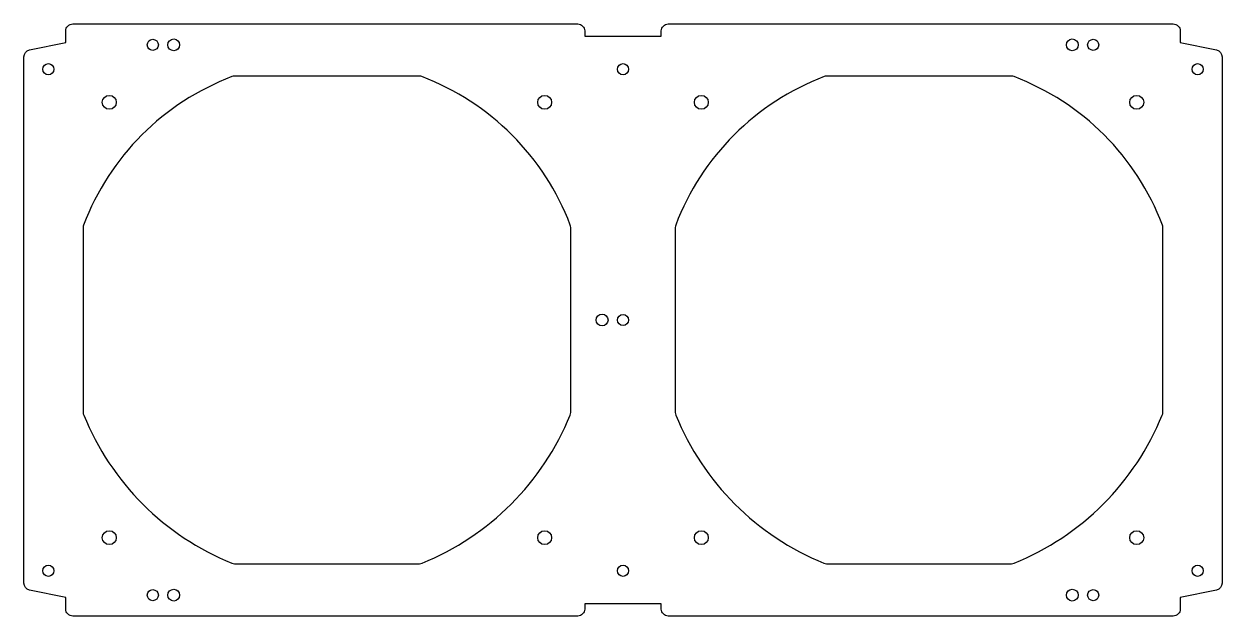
# Model space of a CAD drawing. Header units: millimetres. Extents: x 13 to 357, y -170 to 0.
import ezdxf

# ---------------------------------------------------------------- set-up
doc = ezdxf.new("R2010")
doc.units = ezdxf.units.MM
doc.layers.get('0').update_dxf_attribs({"linetype": 'CONTINUOUS'})

msp = doc.modelspace()

# ---------------------------------------------------------------- linework, layer by layer
for points in [[(174, -168, -0.414214), (172, -170), (27, -170, -0.414214), (25, -168), (25, -164.69), (14.59, -162.53, -0.355257), (13, -160.57), (13, -9.43, -0.355257), (14.59, -7.47), (25, -5.31), (25, -2, -0.414214), (27, 0), (172, 0, -0.414214), (174, -2), (174, -3.5), (196, -3.5), (196, -2, -0.414214), (198, 0), (343, 0, -0.414214), (345, -2), (345, -5.31), (355.41, -7.47, -0.355257), (357, -9.43), (357, -160.57, -0.355257), (355.41, -162.53), (345, -164.69), (345, -168, -0.414214), (343, -170), (198, -170, -0.414214), (196, -168), (196, -166.5), (174, -166.5)], [(170, -111.54), (170, -58.44, 0.091258), (169.87, -57.73, 0.213861), (127.27, -15.13, 0.091258), (126.56, -15), (73.44, -15, 0.090842), (72.73, -15.13, 0.214725), (30.13, -57.73, 0.090842), (30, -58.44), (30, -111.54, 0.097054), (30.15, -112.29, 0.201873), (72.71, -154.85, 0.097054), (73.46, -155), (126.54, -155, 0.09715), (127.29, -154.85, 0.201677), (169.85, -112.29, 0.09715)], [(340, -111.54), (340, -58.44, 0.090842), (339.87, -57.73, 0.214725), (297.27, -15.13, 0.090842), (296.56, -15), (243.44, -15, 0.091258), (242.73, -15.13, 0.213861), (200.13, -57.73, 0.091258), (200, -58.44), (200, -111.54, 0.09715), (200.15, -112.29, 0.201677), (242.71, -154.85, 0.09715), (243.46, -155), (296.54, -155, 0.097054), (297.29, -154.85, 0.201873), (339.85, -112.29, 0.097054)]]:
    msp.add_lwpolyline(points, format="xyb", close=True)
for centre, radius in [((50, -6), 1.6), ((56, -6), 1.7), ((314, -6), 1.7), ((320, -6), 1.6), ((20, -13), 1.6), ((185, -13), 1.6), ((350, -13), 1.6), ((37.5, -22.5), 2), ((162.5, -22.5), 2), ((207.5, -22.5), 2), ((332.5, -22.5), 2), ((179, -85), 1.7), ((185, -85), 1.6), ((37.5, -147.5), 2), ((162.5, -147.5), 2), ((207.5, -147.5), 2), ((332.5, -147.5), 2), ((20, -157), 1.6), ((185, -157), 1.6), ((350, -157), 1.6), ((50, -164), 1.6), ((56, -164), 1.7), ((314, -164), 1.7), ((320, -164), 1.6)]:
    msp.add_circle(centre, radius)

doc.saveas('drawing.dxf')
